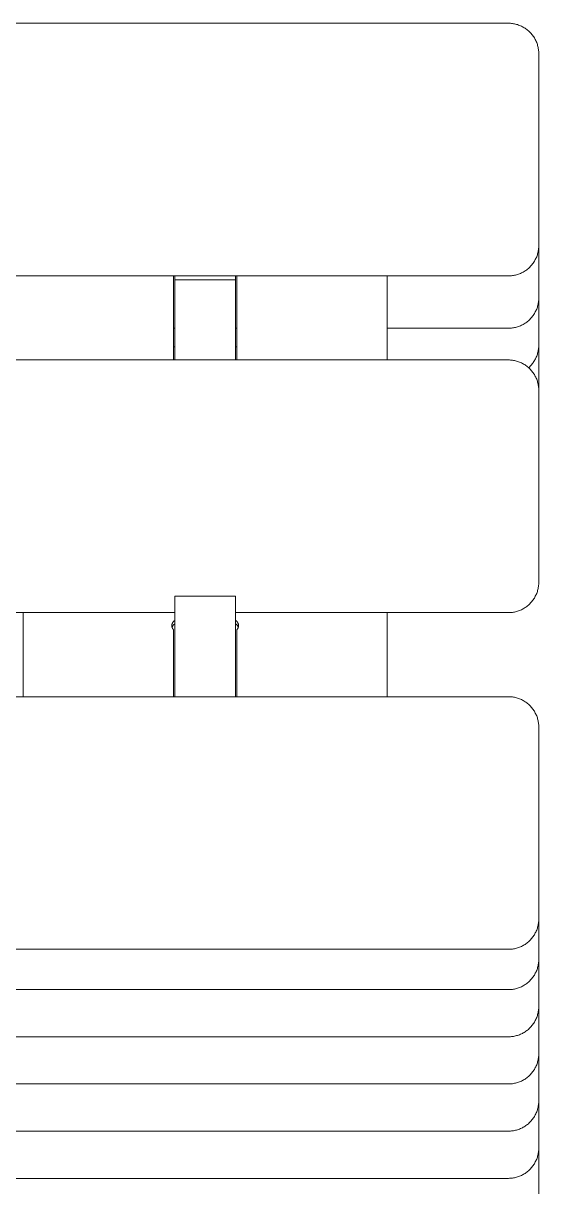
# Model space of a CAD drawing. Header units: millimetres. Extents: x -80 to 4518, y -398 to 2524.
# Drawn here: x 575.1 to 660.1, y 185 to 376.7 of the extents above; entities that cross this region are included whole.
import ezdxf

# ---------------------------------------------------------------- set-up
doc = ezdxf.new("R2010")
doc.units = ezdxf.units.MM
doc.layers.add('ZANO_R', color=7, linetype='Continuous', lineweight=0)

msp = doc.modelspace()

# ---------------------------------------------------------------- linework, layer by layer
at = {"layer": 'ZANO_R'}
for p, q in [((361.15, 376.68), (655.05, 376.68)), ((655.05, 376.68), (655.23, 376.68)), ((655.23, 376.68), (655.4, 376.67)), ((655.4, 376.67), (655.57, 376.65)), ((655.57, 376.65), (655.74, 376.63)), ((655.74, 376.63), (655.9, 376.61)), ((655.9, 376.61), (656.07, 376.58)), ((656.07, 376.58), (656.24, 376.54)), ((656.24, 376.54), (656.4, 376.49)), ((656.4, 376.49), (656.57, 376.45)), ((656.57, 376.45), (656.73, 376.39)), ((656.73, 376.39), (656.89, 376.33)), ((656.89, 376.33), (657.05, 376.27)), ((657.05, 376.27), (657.2, 376.2)), ((657.2, 376.2), (657.35, 376.12)), ((657.35, 376.12), (657.5, 376.04)), ((657.5, 376.04), (657.65, 375.95)), ((657.65, 375.95), (657.8, 375.86)), ((657.8, 375.86), (657.94, 375.77)), ((657.94, 375.77), (658.08, 375.66)), ((658.08, 375.66), (658.21, 375.56)), ((658.21, 375.56), (658.34, 375.45)), ((658.34, 375.45), (658.47, 375.33)), ((658.47, 375.33), (658.59, 375.22)), ((658.59, 375.22), (658.71, 375.09)), ((658.71, 375.09), (658.82, 374.97)), ((658.82, 374.97), (658.93, 374.84)), ((658.93, 374.84), (659.04, 374.7)), ((659.04, 374.7), (659.14, 374.56)), ((659.14, 374.56), (659.24, 374.42)), ((659.24, 374.42), (659.33, 374.28)), ((659.33, 374.28), (659.41, 374.13)), ((659.41, 374.13), (659.49, 373.98)), ((659.49, 373.98), (659.57, 373.83)), ((659.57, 373.83), (659.64, 373.67)), ((659.64, 373.67), (659.71, 373.51)), ((659.71, 373.51), (659.77, 373.35)), ((659.77, 373.35), (659.82, 373.19)), ((659.82, 373.19), (659.87, 373.03)), ((659.87, 373.03), (659.91, 372.86)), ((659.91, 372.86), (659.95, 372.7)), ((659.95, 372.7), (659.98, 372.53)), ((659.98, 372.53), (660.01, 372.36)), ((660.01, 372.36), (660.03, 372.19)), ((660.03, 372.19), (660.04, 372.02)), ((660.04, 372.02), (660.05, 371.85)), ((660.05, 371.85), (660.05, 371.68)), ((660.05, 371.68), (660.05, 343.95)), ((660.05, 343.95), (660.05, 340.07)), ((659.98, 339.22), (659.95, 339.05)), ((660.01, 339.39), (659.98, 339.22)), ((660.03, 339.56), (660.01, 339.39)), ((660.04, 339.73), (660.03, 339.56)), ((660.05, 339.9), (660.04, 339.73)), ((660.05, 340.07), (660.05, 335.33)), ((660.05, 340.07), (660.05, 339.9)), ((659.24, 337.32), (659.14, 337.18)), ((659.33, 337.47), (659.24, 337.32)), ((659.41, 337.62), (659.33, 337.47)), ((659.49, 337.77), (659.41, 337.62)), ((659.57, 337.92), (659.49, 337.77)), ((659.64, 338.07), (659.57, 337.92)), ((659.71, 338.23), (659.64, 338.07)), ((659.77, 338.39), (659.71, 338.23)), ((659.82, 338.55), (659.77, 338.39)), ((659.87, 338.72), (659.82, 338.55)), ((659.91, 338.88), (659.87, 338.72)), ((659.95, 339.05), (659.91, 338.88)), ((656.89, 335.41), (656.73, 335.36)), ((657.05, 335.48), (656.89, 335.41)), ((657.2, 335.55), (657.05, 335.48)), ((657.35, 335.63), (657.2, 335.55)), ((657.5, 335.71), (657.35, 335.63)), ((657.65, 335.79), (657.5, 335.71)), ((657.8, 335.89), (657.65, 335.79)), ((657.94, 335.98), (657.8, 335.89)), ((658.08, 336.08), (657.94, 335.98)), ((658.21, 336.19), (658.08, 336.08)), ((658.34, 336.3), (658.21, 336.19)), ((658.47, 336.41), (658.34, 336.3)), ((658.59, 336.53), (658.47, 336.41)), ((658.71, 336.65), (658.59, 336.53)), ((658.82, 336.78), (658.71, 336.65)), ((658.93, 336.91), (658.82, 336.78)), ((659.04, 337.05), (658.93, 336.91)), ((659.14, 337.18), (659.04, 337.05)), ((655.05, 335.07), (361.15, 335.07)), ((599.85, 335.07), (599.85, 321.22)), ((600.05, 335.07), (600.05, 334.43)), ((600.05, 334.43), (600.05, 331.85)), ((600.05, 334.43), (610.05, 334.43)), ((610.05, 335.07), (610.05, 334.43)), ((610.05, 334.43), (610.05, 331.85)), ((610.25, 321.22), (610.25, 335.07)), ((635.05, 335.07), (635.05, 321.22)), ((655.23, 335.07), (655.05, 335.07)), ((655.4, 335.08), (655.23, 335.07)), ((655.57, 335.09), (655.4, 335.08)), ((655.74, 335.11), (655.57, 335.09)), ((655.9, 335.14), (655.74, 335.11)), ((656.07, 335.17), (655.9, 335.14)), ((656.24, 335.21), (656.07, 335.17)), ((656.4, 335.25), (656.24, 335.21)), ((656.57, 335.3), (656.4, 335.25)), ((656.73, 335.36), (656.57, 335.3)), ((660.05, 335.33), (660.05, 331.45)), ((600.05, 331.85), (600.05, 321.94)), ((610.05, 331.85), (610.05, 321.94)), ((659.71, 329.61), (659.64, 329.45)), ((659.77, 329.77), (659.71, 329.61)), ((659.82, 329.93), (659.77, 329.77)), ((659.87, 330.1), (659.82, 329.93)), ((659.91, 330.26), (659.87, 330.1)), ((659.95, 330.43), (659.91, 330.26)), ((659.98, 330.6), (659.95, 330.43)), ((660.01, 330.76), (659.98, 330.6)), ((660.03, 330.93), (660.01, 330.76)), ((660.04, 331.1), (660.03, 330.93)), ((660.05, 331.27), (660.04, 331.1)), ((660.05, 331.45), (660.05, 327.56)), ((660.05, 331.45), (660.05, 331.27)), ((658.47, 327.79), (658.34, 327.68)), ((658.59, 327.91), (658.47, 327.79)), ((658.71, 328.03), (658.59, 327.91)), ((658.82, 328.16), (658.71, 328.03)), ((658.93, 328.29), (658.82, 328.16)), ((659.04, 328.42), (658.93, 328.29)), ((659.14, 328.56), (659.04, 328.42)), ((659.24, 328.7), (659.14, 328.56)), ((659.33, 328.85), (659.24, 328.7)), ((659.41, 329), (659.33, 328.85)), ((659.49, 329.15), (659.41, 329)), ((659.57, 329.3), (659.49, 329.15)), ((659.64, 329.45), (659.57, 329.3)), ((600.05, 326.45), (599.85, 326.45)), ((610.25, 326.45), (610.05, 326.45)), ((655.05, 326.45), (635.05, 326.45)), ((655.23, 326.45), (655.05, 326.45)), ((655.4, 326.46), (655.23, 326.45)), ((655.57, 326.47), (655.4, 326.46)), ((655.74, 326.49), (655.57, 326.47)), ((655.9, 326.52), (655.74, 326.49)), ((656.07, 326.55), (655.9, 326.52)), ((656.24, 326.59), (656.07, 326.55)), ((656.4, 326.63), (656.24, 326.59)), ((656.57, 326.68), (656.4, 326.63)), ((656.73, 326.73), (656.57, 326.68)), ((656.89, 326.79), (656.73, 326.73)), ((657.05, 326.86), (656.89, 326.79)), ((657.2, 326.93), (657.05, 326.86)), ((657.35, 327.01), (657.2, 326.93)), ((657.5, 327.09), (657.35, 327.01)), ((657.65, 327.17), (657.5, 327.09)), ((657.8, 327.26), (657.65, 327.17)), ((657.94, 327.36), (657.8, 327.26)), ((658.08, 327.46), (657.94, 327.36)), ((658.21, 327.57), (658.08, 327.46)), ((658.34, 327.68), (658.21, 327.57)), ((660.05, 327.56), (660.05, 323.68)), ((599.85, 323.41), (599.95, 323.4)), ((599.95, 323.4), (600.05, 323.39)), ((600.05, 321.94), (600.05, 321.53)), ((610.15, 323.4), (610.05, 323.39)), ((610.05, 321.53), (610.05, 321.94)), ((610.25, 323.41), (610.15, 323.4)), ((659.77, 322.03), (659.72, 321.87)), ((659.83, 322.19), (659.77, 322.03)), ((659.87, 322.35), (659.83, 322.19)), ((659.92, 322.51), (659.87, 322.35)), ((659.95, 322.67), (659.92, 322.51)), ((659.98, 322.84), (659.95, 322.67)), ((660.01, 323.01), (659.98, 322.84)), ((660.03, 323.17), (660.01, 323.01)), ((660.04, 323.34), (660.03, 323.17)), ((660.05, 323.51), (660.04, 323.34)), ((660.05, 323.68), (660.05, 319.79)), ((660.05, 323.68), (660.05, 323.51)), ((361.15, 321.22), (655.05, 321.22)), ((600.05, 321.53), (600.05, 321.22)), ((610.05, 321.53), (610.05, 321.22)), ((655.05, 321.22), (655.23, 321.22)), ((655.23, 321.22), (655.4, 321.21)), ((655.4, 321.21), (655.57, 321.2)), ((655.57, 321.2), (655.74, 321.18)), ((655.74, 321.18), (655.9, 321.15)), ((655.9, 321.15), (656.07, 321.12)), ((656.07, 321.12), (656.24, 321.08)), ((656.24, 321.08), (656.4, 321.04)), ((656.4, 321.04), (656.57, 320.99)), ((656.57, 320.99), (656.73, 320.93)), ((656.73, 320.93), (656.89, 320.87)), ((656.89, 320.87), (657.05, 320.81)), ((657.05, 320.81), (657.2, 320.74)), ((657.2, 320.74), (657.35, 320.66)), ((657.35, 320.66), (657.5, 320.58)), ((657.5, 320.58), (657.65, 320.49)), ((657.65, 320.49), (657.8, 320.4)), ((657.8, 320.4), (657.94, 320.31)), ((657.94, 320.31), (658.08, 320.21)), ((658.08, 320.21), (658.21, 320.1)), ((658.21, 320.1), (658.34, 319.99)), ((658.51, 320.06), (658.39, 319.95)), ((658.63, 320.18), (658.51, 320.06)), ((658.75, 320.3), (658.63, 320.18)), ((658.86, 320.43), (658.75, 320.3)), ((658.96, 320.56), (658.86, 320.43)), ((659.07, 320.69), (658.96, 320.56)), ((659.16, 320.83), (659.07, 320.69)), ((659.26, 320.97), (659.16, 320.83)), ((659.35, 321.11), (659.26, 320.97)), ((659.43, 321.26), (659.35, 321.11)), ((659.51, 321.41), (659.43, 321.26)), ((659.58, 321.56), (659.51, 321.41)), ((659.65, 321.71), (659.58, 321.56)), ((659.72, 321.87), (659.65, 321.71)), ((658.34, 319.99), (658.47, 319.88)), ((658.47, 319.88), (658.59, 319.76)), ((658.59, 319.76), (658.71, 319.63)), ((658.71, 319.63), (658.82, 319.51)), ((658.82, 319.51), (658.93, 319.38)), ((658.93, 319.38), (659.04, 319.24)), ((659.04, 319.24), (659.14, 319.11)), ((659.14, 319.11), (659.24, 318.96)), ((659.24, 318.96), (659.33, 318.82)), ((659.33, 318.82), (659.41, 318.67)), ((659.41, 318.67), (659.49, 318.52)), ((659.49, 318.52), (659.57, 318.37)), ((659.57, 318.37), (659.64, 318.21)), ((659.64, 318.21), (659.71, 318.06)), ((660.05, 319.79), (660.05, 316.22)), ((659.71, 318.06), (659.77, 317.9)), ((659.77, 317.9), (659.82, 317.73)), ((659.82, 317.73), (659.87, 317.57)), ((659.87, 317.57), (659.91, 317.41)), ((659.91, 317.41), (659.95, 317.24)), ((659.95, 317.24), (659.98, 317.07)), ((659.98, 317.07), (660.01, 316.9)), ((660.01, 316.9), (660.03, 316.73)), ((660.03, 316.73), (660.04, 316.56)), ((660.04, 316.56), (660.05, 316.39)), ((660.05, 316.39), (660.05, 316.22)), ((660.05, 316.22), (660.05, 288.49)), ((660.05, 288.49), (660.05, 284.61)), ((659.98, 283.76), (659.95, 283.59)), ((660.01, 283.93), (659.98, 283.76)), ((660.03, 284.1), (660.01, 283.93)), ((660.04, 284.27), (660.03, 284.1)), ((660.05, 284.44), (660.04, 284.27)), ((660.05, 284.61), (660.05, 284.44)), ((600.05, 282.3), (600.05, 279.72)), ((600.05, 282.3), (610.05, 282.3)), ((610.05, 282.3), (610.05, 279.72)), ((659.14, 281.72), (659.04, 281.59)), ((659.24, 281.87), (659.14, 281.72)), ((659.33, 282.01), (659.24, 281.87)), ((659.41, 282.16), (659.33, 282.01)), ((659.49, 282.31), (659.41, 282.16)), ((659.57, 282.46), (659.49, 282.31)), ((659.64, 282.62), (659.57, 282.46)), ((659.71, 282.77), (659.64, 282.62)), ((659.77, 282.93), (659.71, 282.77)), ((659.82, 283.1), (659.77, 282.93)), ((659.87, 283.26), (659.82, 283.1)), ((659.91, 283.42), (659.87, 283.26)), ((659.95, 283.59), (659.91, 283.42)), ((656.4, 279.79), (656.24, 279.75)), ((656.57, 279.84), (656.4, 279.79)), ((656.73, 279.9), (656.57, 279.84)), ((656.89, 279.96), (656.73, 279.9)), ((657.05, 280.02), (656.89, 279.96)), ((657.2, 280.09), (657.05, 280.02)), ((657.35, 280.17), (657.2, 280.09)), ((657.5, 280.25), (657.35, 280.17)), ((657.65, 280.34), (657.5, 280.25)), ((657.8, 280.43), (657.65, 280.34)), ((657.94, 280.52), (657.8, 280.43)), ((658.08, 280.62), (657.94, 280.52)), ((658.21, 280.73), (658.08, 280.62)), ((658.34, 280.84), (658.21, 280.73)), ((658.47, 280.95), (658.34, 280.84)), ((658.59, 281.07), (658.47, 280.95)), ((658.71, 281.2), (658.59, 281.07)), ((658.82, 281.32), (658.71, 281.2)), ((658.93, 281.45), (658.82, 281.32)), ((659.04, 281.59), (658.93, 281.45)), ((600.05, 279.61), (361.15, 279.61)), ((575.05, 265.76), (575.05, 279.61)), ((599.63, 277.84), (599.65, 277.87)), ((599.65, 277.87), (599.66, 277.91)), ((599.66, 277.91), (599.68, 277.94)), ((599.68, 277.94), (599.7, 277.97)), ((599.7, 277.97), (599.71, 278)), ((599.71, 278), (599.73, 278.02)), ((599.73, 278.02), (599.75, 278.05)), ((599.75, 278.05), (599.77, 278.08)), ((599.77, 278.08), (599.79, 278.11)), ((599.79, 278.11), (599.82, 278.13)), ((599.82, 278.13), (599.84, 278.16)), ((599.84, 278.16), (599.86, 278.18)), ((599.86, 278.18), (599.89, 278.2)), ((599.89, 278.2), (599.91, 278.23)), ((599.91, 278.23), (599.94, 278.25)), ((599.94, 278.25), (599.97, 278.27)), ((599.97, 278.27), (600, 278.29)), ((600, 278.29), (600.03, 278.31)), ((600.03, 278.31), (600.05, 278.32)), ((600.05, 279.72), (600.05, 269.81)), ((610.05, 279.72), (610.05, 269.81)), ((655.05, 279.61), (610.05, 279.61)), ((610.08, 278.31), (610.05, 278.32)), ((610.11, 278.29), (610.08, 278.31)), ((610.14, 278.27), (610.11, 278.29)), ((610.17, 278.25), (610.14, 278.27)), ((610.19, 278.23), (610.17, 278.25)), ((610.22, 278.2), (610.19, 278.23)), ((610.25, 278.18), (610.22, 278.2)), ((610.27, 278.16), (610.25, 278.18)), ((610.29, 278.13), (610.27, 278.16)), ((610.32, 278.11), (610.29, 278.13)), ((610.34, 278.08), (610.32, 278.11)), ((610.36, 278.05), (610.34, 278.08)), ((610.38, 278.02), (610.36, 278.05)), ((610.4, 278), (610.38, 278.02)), ((610.41, 277.97), (610.4, 278)), ((610.43, 277.94), (610.41, 277.97)), ((610.45, 277.91), (610.43, 277.94)), ((610.46, 277.87), (610.45, 277.91)), ((610.47, 277.84), (610.46, 277.87)), ((635.05, 279.61), (635.05, 265.76)), ((655.23, 279.61), (655.05, 279.61)), ((655.4, 279.62), (655.23, 279.61)), ((655.57, 279.63), (655.4, 279.62)), ((655.74, 279.65), (655.57, 279.63)), ((655.9, 279.68), (655.74, 279.65)), ((656.07, 279.71), (655.9, 279.68)), ((656.24, 279.75), (656.07, 279.71)), ((599.56, 277.55), (599.57, 277.58)), ((599.56, 277.51), (599.56, 277.55)), ((599.56, 277.48), (599.56, 277.51)), ((599.56, 277.44), (599.56, 277.48)), ((599.56, 277.41), (599.56, 277.44)), ((599.57, 277.37), (599.56, 277.41)), ((599.57, 277.61), (599.58, 277.65)), ((599.57, 277.58), (599.57, 277.61)), ((599.57, 277.34), (599.57, 277.37)), ((599.58, 277.31), (599.57, 277.34)), ((599.58, 277.68), (599.59, 277.71)), ((599.58, 277.65), (599.58, 277.68)), ((599.58, 277.27), (599.58, 277.31)), ((599.59, 277.24), (599.58, 277.27)), ((599.59, 277.71), (599.6, 277.75)), ((599.6, 277.21), (599.59, 277.24)), ((599.6, 277.75), (599.61, 277.78)), ((599.61, 277.23), (599.6, 277.19)), ((599.61, 277.17), (599.6, 277.21)), ((599.61, 277.78), (599.62, 277.81)), ((599.62, 277.26), (599.61, 277.23)), ((599.62, 277.14), (599.61, 277.17)), ((599.62, 277.81), (599.63, 277.84)), ((599.64, 277.29), (599.62, 277.26)), ((599.63, 277.11), (599.62, 277.14)), ((599.64, 277.08), (599.63, 277.11)), ((599.65, 277.32), (599.64, 277.29)), ((599.66, 277.05), (599.64, 277.08)), ((599.66, 277.35), (599.65, 277.32)), ((599.68, 277.38), (599.66, 277.35)), ((599.67, 277.02), (599.66, 277.05)), ((599.69, 276.99), (599.67, 277.02)), ((599.7, 277.41), (599.68, 277.38)), ((599.71, 276.96), (599.69, 276.99)), ((599.71, 277.44), (599.7, 277.41)), ((599.73, 277.47), (599.71, 277.44)), ((599.72, 276.93), (599.71, 276.96)), ((599.74, 276.9), (599.72, 276.93)), ((599.75, 277.5), (599.73, 277.47)), ((599.76, 276.87), (599.74, 276.9)), ((599.77, 277.52), (599.75, 277.5)), ((599.79, 276.85), (599.76, 276.87)), ((599.79, 277.55), (599.77, 277.52)), ((599.82, 277.58), (599.79, 277.55)), ((599.81, 276.82), (599.79, 276.85)), ((599.83, 276.79), (599.81, 276.82)), ((599.84, 277.6), (599.82, 277.58)), ((599.85, 276.77), (599.83, 276.79)), ((599.86, 277.63), (599.84, 277.6)), ((599.85, 276.77), (599.85, 265.76)), ((599.89, 277.65), (599.86, 277.63)), ((599.92, 277.67), (599.89, 277.65)), ((599.94, 277.69), (599.92, 277.67)), ((599.97, 277.71), (599.94, 277.69)), ((600, 277.73), (599.97, 277.71)), ((600.03, 277.75), (600, 277.73)), ((600.05, 277.77), (600.03, 277.75)), ((610.08, 277.75), (610.05, 277.77)), ((610.11, 277.73), (610.08, 277.75)), ((610.14, 277.71), (610.11, 277.73)), ((610.17, 277.69), (610.14, 277.71)), ((610.19, 277.67), (610.17, 277.69)), ((610.22, 277.65), (610.19, 277.67)), ((610.24, 277.63), (610.22, 277.65)), ((610.27, 277.6), (610.24, 277.63)), ((610.25, 276.77), (610.28, 276.79)), ((610.25, 265.76), (610.25, 276.77)), ((610.29, 277.58), (610.27, 277.6)), ((610.28, 276.79), (610.3, 276.82)), ((610.31, 277.55), (610.29, 277.58)), ((610.3, 276.82), (610.32, 276.85)), ((610.34, 277.52), (610.31, 277.55)), ((610.32, 276.85), (610.34, 276.87)), ((610.36, 277.5), (610.34, 277.52)), ((610.34, 276.87), (610.36, 276.9)), ((610.38, 277.47), (610.36, 277.5)), ((610.36, 276.9), (610.38, 276.93)), ((610.39, 277.44), (610.38, 277.47)), ((610.38, 276.93), (610.4, 276.96)), ((610.41, 277.41), (610.39, 277.44)), ((610.4, 276.96), (610.42, 276.99)), ((610.43, 277.38), (610.41, 277.41)), ((610.42, 276.99), (610.44, 277.02)), ((610.45, 277.35), (610.43, 277.38)), ((610.44, 277.02), (610.45, 277.05)), ((610.46, 277.32), (610.45, 277.35)), ((610.45, 277.05), (610.47, 277.08)), ((610.47, 277.29), (610.46, 277.32)), ((610.49, 277.81), (610.47, 277.84)), ((610.49, 277.26), (610.47, 277.29)), ((610.47, 277.08), (610.48, 277.11)), ((610.48, 277.11), (610.49, 277.14)), ((610.5, 277.78), (610.49, 277.81)), ((610.5, 277.23), (610.49, 277.26)), ((610.49, 277.14), (610.5, 277.17)), ((610.51, 277.75), (610.5, 277.78)), ((610.51, 277.19), (610.5, 277.23)), ((610.5, 277.17), (610.51, 277.21)), ((610.52, 277.71), (610.51, 277.75)), ((610.51, 277.21), (610.52, 277.24)), ((610.52, 277.68), (610.52, 277.71)), ((610.53, 277.65), (610.52, 277.68)), ((610.52, 277.24), (610.53, 277.27)), ((610.54, 277.61), (610.53, 277.65)), ((610.53, 277.31), (610.54, 277.34)), ((610.53, 277.27), (610.53, 277.31)), ((610.54, 277.58), (610.54, 277.61)), ((610.54, 277.55), (610.54, 277.58)), ((610.55, 277.51), (610.54, 277.55)), ((610.54, 277.37), (610.55, 277.41)), ((610.54, 277.34), (610.54, 277.37)), ((610.55, 277.48), (610.55, 277.51)), ((610.55, 277.44), (610.55, 277.48)), ((610.55, 277.41), (610.55, 277.44)), ((600.05, 269.81), (600.05, 269.4)), ((600.05, 269.4), (600.05, 266.43)), ((610.05, 269.4), (610.05, 269.81)), ((610.05, 269.4), (610.05, 266.43)), ((600.05, 266.43), (600.05, 265.76)), ((610.05, 266.43), (610.05, 265.76)), ((361.15, 265.76), (655.05, 265.76)), ((655.05, 265.76), (655.23, 265.76)), ((655.23, 265.76), (655.4, 265.75)), ((655.4, 265.75), (655.57, 265.74)), ((655.57, 265.74), (655.74, 265.72)), ((655.74, 265.72), (655.9, 265.69)), ((655.9, 265.69), (656.07, 265.66)), ((656.07, 265.66), (656.24, 265.62)), ((656.24, 265.62), (656.4, 265.58)), ((656.4, 265.58), (656.57, 265.53)), ((656.57, 265.53), (656.73, 265.47)), ((656.73, 265.47), (656.89, 265.41)), ((656.89, 265.41), (657.05, 265.35)), ((657.05, 265.35), (657.2, 265.28)), ((657.2, 265.28), (657.35, 265.2)), ((657.35, 265.2), (657.5, 265.12)), ((657.5, 265.12), (657.65, 265.04)), ((657.65, 265.04), (657.8, 264.94)), ((657.8, 264.94), (657.94, 264.85)), ((657.94, 264.85), (658.08, 264.75)), ((658.08, 264.75), (658.21, 264.64)), ((658.21, 264.64), (658.34, 264.53)), ((658.34, 264.53), (658.47, 264.42)), ((658.47, 264.42), (658.59, 264.3)), ((658.59, 264.3), (658.71, 264.18)), ((658.71, 264.18), (658.82, 264.05)), ((658.82, 264.05), (658.93, 263.92)), ((658.93, 263.92), (659.04, 263.78)), ((659.04, 263.78), (659.14, 263.65)), ((659.14, 263.65), (659.24, 263.51)), ((659.24, 263.51), (659.33, 263.36)), ((659.33, 263.36), (659.41, 263.21)), ((659.41, 263.21), (659.49, 263.06)), ((659.49, 263.06), (659.57, 262.91)), ((659.57, 262.91), (659.64, 262.76)), ((659.64, 262.76), (659.71, 262.6)), ((659.71, 262.6), (659.77, 262.44)), ((659.77, 262.44), (659.82, 262.28)), ((659.82, 262.28), (659.87, 262.11)), ((659.87, 262.11), (659.91, 261.95)), ((659.91, 261.95), (659.95, 261.78)), ((659.95, 261.78), (659.98, 261.61)), ((659.98, 261.61), (660.01, 261.44)), ((660.01, 261.44), (660.03, 261.27)), ((660.03, 261.27), (660.04, 261.1)), ((660.04, 261.1), (660.05, 260.93)), ((660.05, 260.93), (660.05, 260.76)), ((660.05, 260.76), (660.05, 233.03)), ((660.05, 233.03), (660.05, 229.15)), ((659.95, 228.13), (659.91, 227.97)), ((659.98, 228.3), (659.95, 228.13)), ((660.01, 228.47), (659.98, 228.3)), ((660.03, 228.64), (660.01, 228.47)), ((660.04, 228.81), (660.03, 228.64)), ((660.05, 228.98), (660.04, 228.81)), ((660.05, 229.15), (660.05, 226.39)), ((660.05, 229.15), (660.05, 228.98)), ((659.04, 226.13), (658.93, 225.99)), ((659.14, 226.27), (659.04, 226.13)), ((659.24, 226.41), (659.14, 226.27)), ((659.33, 226.55), (659.24, 226.41)), ((659.41, 226.7), (659.33, 226.55)), ((659.49, 226.85), (659.41, 226.7)), ((659.57, 227), (659.49, 226.85)), ((659.64, 227.16), (659.57, 227)), ((659.71, 227.32), (659.64, 227.16)), ((659.77, 227.48), (659.71, 227.32)), ((659.82, 227.64), (659.77, 227.48)), ((659.87, 227.8), (659.82, 227.64)), ((659.91, 227.97), (659.87, 227.8)), ((660.05, 226.39), (660.05, 222.51)), ((655.9, 224.22), (655.74, 224.2)), ((656.07, 224.25), (655.9, 224.22)), ((656.24, 224.29), (656.07, 224.25)), ((656.4, 224.33), (656.24, 224.29)), ((656.57, 224.38), (656.4, 224.33)), ((656.73, 224.44), (656.57, 224.38)), ((656.89, 224.5), (656.73, 224.44)), ((657.05, 224.56), (656.89, 224.5)), ((657.2, 224.63), (657.05, 224.56)), ((657.35, 224.71), (657.2, 224.63)), ((657.5, 224.79), (657.35, 224.71)), ((657.65, 224.88), (657.5, 224.79)), ((657.8, 224.97), (657.65, 224.88)), ((657.94, 225.06), (657.8, 224.97)), ((658.08, 225.17), (657.94, 225.06)), ((658.21, 225.27), (658.08, 225.17)), ((658.34, 225.38), (658.21, 225.27)), ((658.47, 225.5), (658.34, 225.38)), ((658.59, 225.61), (658.47, 225.5)), ((658.71, 225.74), (658.59, 225.61)), ((658.82, 225.86), (658.71, 225.74)), ((658.93, 225.99), (658.82, 225.86)), ((655.05, 224.15), (361.15, 224.15)), ((655.23, 224.15), (655.05, 224.15)), ((655.4, 224.16), (655.23, 224.15)), ((655.57, 224.18), (655.4, 224.16)), ((655.74, 224.2), (655.57, 224.18)), ((660.05, 222.34), (660.04, 222.17)), ((660.05, 222.51), (660.05, 218.62)), ((660.05, 222.51), (660.05, 222.34)), ((659.64, 220.52), (659.57, 220.36)), ((659.71, 220.68), (659.64, 220.52)), ((659.77, 220.83), (659.71, 220.68)), ((659.82, 221), (659.77, 220.83)), ((659.87, 221.16), (659.82, 221)), ((659.91, 221.33), (659.87, 221.16)), ((659.95, 221.49), (659.91, 221.33)), ((659.98, 221.66), (659.95, 221.49)), ((660.01, 221.83), (659.98, 221.66)), ((660.03, 222), (660.01, 221.83)), ((660.04, 222.17), (660.03, 222)), ((658.08, 218.53), (657.94, 218.42)), ((658.21, 218.63), (658.08, 218.53)), ((658.34, 218.74), (658.21, 218.63)), ((658.47, 218.86), (658.34, 218.74)), ((658.59, 218.97), (658.47, 218.86)), ((658.71, 219.1), (658.59, 218.97)), ((658.82, 219.22), (658.71, 219.1)), ((658.93, 219.35), (658.82, 219.22)), ((659.04, 219.49), (658.93, 219.35)), ((659.14, 219.63), (659.04, 219.49)), ((659.24, 219.77), (659.14, 219.63)), ((659.33, 219.91), (659.24, 219.77)), ((659.41, 220.06), (659.33, 219.91)), ((659.49, 220.21), (659.41, 220.06)), ((659.57, 220.36), (659.49, 220.21)), ((660.05, 218.62), (660.05, 214.74)), ((655.05, 217.51), (361.15, 217.51)), ((655.23, 217.51), (655.05, 217.51)), ((655.4, 217.52), (655.23, 217.51)), ((655.57, 217.54), (655.4, 217.52)), ((655.74, 217.56), (655.57, 217.54)), ((655.9, 217.58), (655.74, 217.56)), ((656.07, 217.61), (655.9, 217.58)), ((656.24, 217.65), (656.07, 217.61)), ((656.4, 217.69), (656.24, 217.65)), ((656.57, 217.74), (656.4, 217.69)), ((656.73, 217.8), (656.57, 217.74)), ((656.89, 217.86), (656.73, 217.8)), ((657.05, 217.92), (656.89, 217.86)), ((657.2, 217.99), (657.05, 217.92)), ((657.35, 218.07), (657.2, 217.99)), ((657.5, 218.15), (657.35, 218.07)), ((657.65, 218.24), (657.5, 218.15)), ((657.8, 218.33), (657.65, 218.24)), ((657.94, 218.42), (657.8, 218.33)), ((660.05, 214.74), (660.05, 210.86)), ((660.05, 214.74), (660.05, 214.57)), ((659.64, 212.75), (659.57, 212.59)), ((659.71, 212.91), (659.64, 212.75)), ((659.77, 213.07), (659.71, 212.91)), ((659.82, 213.23), (659.77, 213.07)), ((659.87, 213.39), (659.82, 213.23)), ((659.91, 213.56), (659.87, 213.39)), ((659.95, 213.72), (659.91, 213.56)), ((659.98, 213.89), (659.95, 213.72)), ((660.01, 214.06), (659.98, 213.89)), ((660.03, 214.23), (660.01, 214.06)), ((660.04, 214.4), (660.03, 214.23)), ((660.05, 214.57), (660.04, 214.4)), ((658.21, 210.86), (658.08, 210.76)), ((658.34, 210.97), (658.21, 210.86)), ((658.47, 211.09), (658.34, 210.97)), ((658.59, 211.2), (658.47, 211.09)), ((658.71, 211.33), (658.59, 211.2)), ((658.82, 211.45), (658.71, 211.33)), ((658.93, 211.58), (658.82, 211.45)), ((659.04, 211.72), (658.93, 211.58)), ((659.14, 211.86), (659.04, 211.72)), ((659.24, 212), (659.14, 211.86)), ((659.33, 212.14), (659.24, 212)), ((659.41, 212.29), (659.33, 212.14)), ((659.49, 212.44), (659.41, 212.29)), ((659.57, 212.59), (659.49, 212.44)), ((660.05, 210.86), (660.05, 206.97)), ((655.05, 209.74), (361.15, 209.74)), ((655.23, 209.74), (655.05, 209.74)), ((655.4, 209.75), (655.23, 209.74)), ((655.57, 209.77), (655.4, 209.75)), ((655.74, 209.79), (655.57, 209.77)), ((655.9, 209.81), (655.74, 209.79)), ((656.07, 209.84), (655.9, 209.81)), ((656.24, 209.88), (656.07, 209.84)), ((656.4, 209.93), (656.24, 209.88)), ((656.57, 209.97), (656.4, 209.93)), ((656.73, 210.03), (656.57, 209.97)), ((656.89, 210.09), (656.73, 210.03)), ((657.05, 210.15), (656.89, 210.09)), ((657.2, 210.22), (657.05, 210.15)), ((657.35, 210.3), (657.2, 210.22)), ((657.5, 210.38), (657.35, 210.3)), ((657.65, 210.47), (657.5, 210.38)), ((657.8, 210.56), (657.65, 210.47)), ((657.94, 210.66), (657.8, 210.56)), ((658.08, 210.76), (657.94, 210.66)), ((660.05, 206.97), (660.05, 203.09)), ((660.05, 206.97), (660.05, 206.8)), ((659.71, 205.14), (659.64, 204.98)), ((659.77, 205.3), (659.71, 205.14)), ((659.82, 205.46), (659.77, 205.3)), ((659.87, 205.62), (659.82, 205.46)), ((659.91, 205.79), (659.87, 205.62)), ((659.95, 205.95), (659.91, 205.79)), ((659.98, 206.12), (659.95, 205.95)), ((660.01, 206.29), (659.98, 206.12)), ((660.03, 206.46), (660.01, 206.29)), ((660.04, 206.63), (660.03, 206.46)), ((660.05, 206.8), (660.04, 206.63)), ((658.34, 203.2), (658.21, 203.09)), ((658.47, 203.32), (658.34, 203.2)), ((658.59, 203.44), (658.47, 203.32)), ((658.71, 203.56), (658.59, 203.44)), ((658.82, 203.68), (658.71, 203.56)), ((658.93, 203.82), (658.82, 203.68)), ((659.04, 203.95), (658.93, 203.82)), ((659.14, 204.09), (659.04, 203.95)), ((659.24, 204.23), (659.14, 204.09)), ((659.33, 204.37), (659.24, 204.23)), ((659.41, 204.52), (659.33, 204.37)), ((659.49, 204.67), (659.41, 204.52)), ((659.57, 204.82), (659.49, 204.67)), ((659.64, 204.98), (659.57, 204.82)), ((655.05, 201.97), (361.15, 201.97)), ((655.23, 201.97), (655.05, 201.97)), ((655.4, 201.98), (655.23, 201.97)), ((655.57, 202), (655.4, 201.98)), ((655.74, 202.02), (655.57, 202)), ((655.9, 202.04), (655.74, 202.02)), ((656.07, 202.08), (655.9, 202.04)), ((656.24, 202.11), (656.07, 202.08)), ((656.4, 202.16), (656.24, 202.11)), ((656.57, 202.21), (656.4, 202.16)), ((656.73, 202.26), (656.57, 202.21)), ((656.89, 202.32), (656.73, 202.26)), ((657.05, 202.38), (656.89, 202.32)), ((657.2, 202.46), (657.05, 202.38)), ((657.35, 202.53), (657.2, 202.46)), ((657.5, 202.61), (657.35, 202.53)), ((657.65, 202.7), (657.5, 202.61)), ((657.8, 202.79), (657.65, 202.7)), ((657.94, 202.89), (657.8, 202.79)), ((658.08, 202.99), (657.94, 202.89)), ((658.21, 203.09), (658.08, 202.99)), ((660.05, 203.09), (660.05, 199.2)), ((659.77, 197.53), (659.71, 197.37)), ((659.82, 197.69), (659.77, 197.53)), ((659.87, 197.85), (659.82, 197.69)), ((659.91, 198.02), (659.87, 197.85)), ((659.95, 198.18), (659.91, 198.02)), ((659.98, 198.35), (659.95, 198.18)), ((660.01, 198.52), (659.98, 198.35)), ((660.03, 198.69), (660.01, 198.52)), ((660.04, 198.86), (660.03, 198.69)), ((660.05, 199.03), (660.04, 198.86)), ((660.05, 199.2), (660.05, 195.32)), ((660.05, 199.2), (660.05, 199.03)), ((658.47, 195.55), (658.34, 195.43)), ((658.59, 195.67), (658.47, 195.55)), ((658.71, 195.79), (658.59, 195.67)), ((658.82, 195.92), (658.71, 195.79)), ((658.93, 196.05), (658.82, 195.92)), ((659.04, 196.18), (658.93, 196.05)), ((659.14, 196.32), (659.04, 196.18)), ((659.24, 196.46), (659.14, 196.32)), ((659.33, 196.6), (659.24, 196.46)), ((659.41, 196.75), (659.33, 196.6)), ((659.49, 196.9), (659.41, 196.75)), ((659.57, 197.05), (659.49, 196.9)), ((659.64, 197.21), (659.57, 197.05)), ((659.71, 197.37), (659.64, 197.21)), ((655.05, 194.2), (361.15, 194.2)), ((655.23, 194.2), (655.05, 194.2)), ((655.4, 194.21), (655.23, 194.2)), ((655.57, 194.23), (655.4, 194.21)), ((655.74, 194.25), (655.57, 194.23)), ((655.9, 194.27), (655.74, 194.25)), ((656.07, 194.31), (655.9, 194.27)), ((656.24, 194.34), (656.07, 194.31)), ((656.4, 194.39), (656.24, 194.34)), ((656.57, 194.44), (656.4, 194.39)), ((656.73, 194.49), (656.57, 194.44)), ((656.89, 194.55), (656.73, 194.49)), ((657.05, 194.62), (656.89, 194.55)), ((657.2, 194.69), (657.05, 194.62)), ((657.35, 194.76), (657.2, 194.69)), ((657.5, 194.84), (657.35, 194.76)), ((657.65, 194.93), (657.5, 194.84)), ((657.8, 195.02), (657.65, 194.93)), ((657.94, 195.12), (657.8, 195.02)), ((658.08, 195.22), (657.94, 195.12)), ((658.21, 195.32), (658.08, 195.22)), ((658.34, 195.43), (658.21, 195.32)), ((660.05, 195.32), (660.05, 191.43)), ((659.77, 189.76), (659.71, 189.6)), ((659.82, 189.92), (659.77, 189.76)), ((659.87, 190.08), (659.82, 189.92)), ((659.91, 190.25), (659.87, 190.08)), ((659.95, 190.42), (659.91, 190.25)), ((659.98, 190.58), (659.95, 190.42)), ((660.01, 190.75), (659.98, 190.58)), ((660.03, 190.92), (660.01, 190.75)), ((660.04, 191.09), (660.03, 190.92)), ((660.05, 191.26), (660.04, 191.09)), ((660.05, 191.43), (660.05, 187.55)), ((660.05, 191.43), (660.05, 191.26)), ((658.59, 187.9), (658.47, 187.78)), ((658.71, 188.02), (658.59, 187.9)), ((658.82, 188.15), (658.71, 188.02)), ((658.93, 188.28), (658.82, 188.15)), ((659.04, 188.41), (658.93, 188.28)), ((659.14, 188.55), (659.04, 188.41)), ((659.24, 188.69), (659.14, 188.55)), ((659.33, 188.83), (659.24, 188.69)), ((659.41, 188.98), (659.33, 188.83)), ((659.49, 189.13), (659.41, 188.98)), ((659.57, 189.29), (659.49, 189.13)), ((659.64, 189.44), (659.57, 189.29)), ((659.71, 189.6), (659.64, 189.44)), ((655.05, 186.43), (361.15, 186.43)), ((655.23, 186.44), (655.05, 186.43)), ((655.4, 186.44), (655.23, 186.44)), ((655.57, 186.46), (655.4, 186.44)), ((655.74, 186.48), (655.57, 186.46)), ((655.9, 186.51), (655.74, 186.48)), ((656.07, 186.54), (655.9, 186.51)), ((656.24, 186.57), (656.07, 186.54)), ((656.4, 186.62), (656.24, 186.57)), ((656.57, 186.67), (656.4, 186.62)), ((656.73, 186.72), (656.57, 186.67)), ((656.89, 186.78), (656.73, 186.72)), ((657.05, 186.85), (656.89, 186.78)), ((657.2, 186.92), (657.05, 186.85)), ((657.35, 186.99), (657.2, 186.92)), ((657.5, 187.07), (657.35, 186.99)), ((657.65, 187.16), (657.5, 187.07)), ((657.8, 187.25), (657.65, 187.16)), ((657.94, 187.35), (657.8, 187.25)), ((658.08, 187.45), (657.94, 187.35)), ((658.21, 187.55), (658.08, 187.45)), ((658.34, 187.66), (658.21, 187.55)), ((658.47, 187.78), (658.34, 187.66)), ((660.05, 187.55), (660.05, 183.66))]:
    msp.add_line(p, q, dxfattribs=at)

doc.saveas('drawing.dxf')
